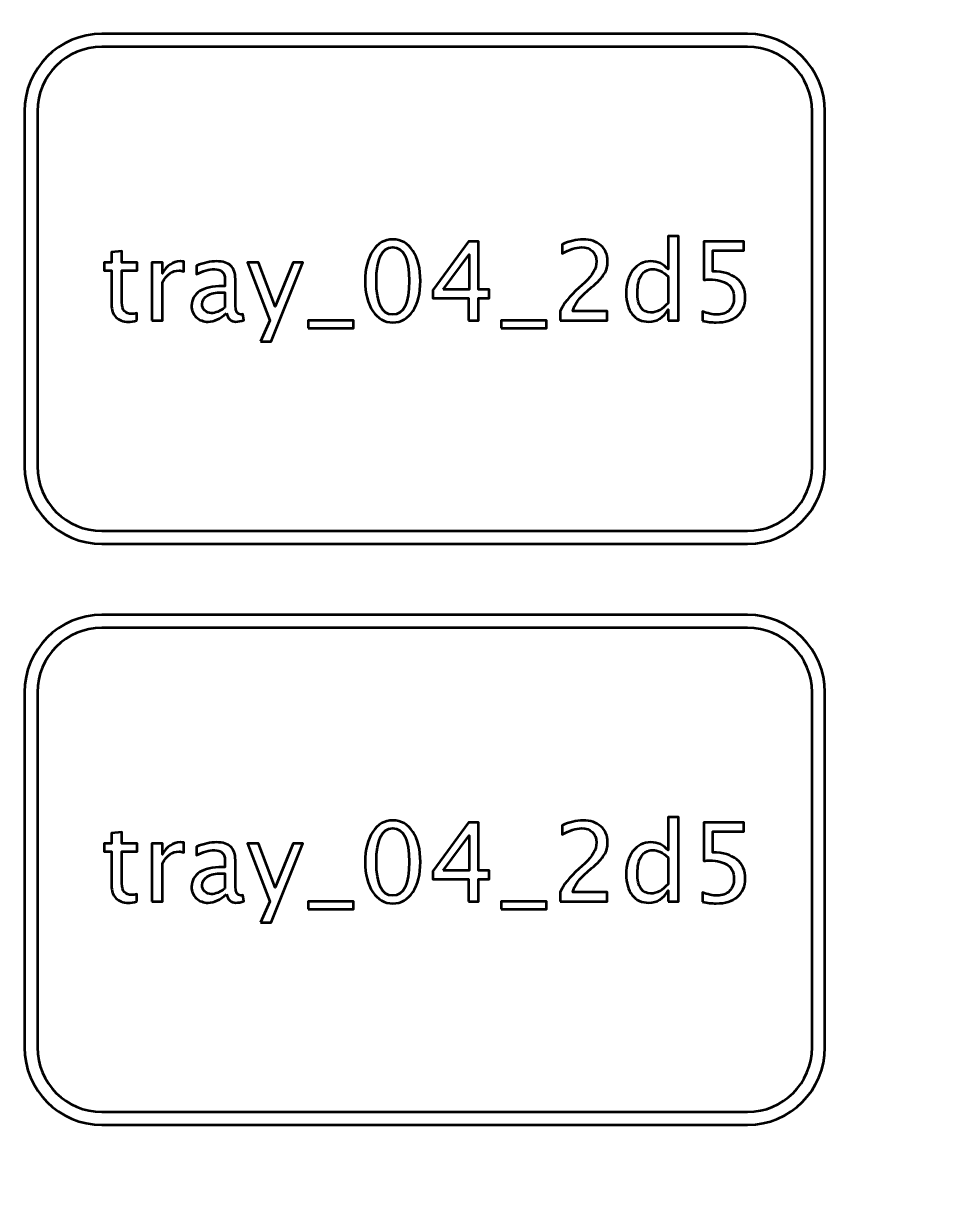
# Model space of a CAD drawing. Header units: centimetres. Extents: x -10.4 to 10.4, y -14.9 to 14.9.
# Drawn here: x -6.86 to 0.3, y -4.75 to 4.31 of the extents above; entities that cross this region are included whole.
import ezdxf

# ---------------------------------------------------------------- set-up
doc = ezdxf.new("R2010")
doc.units = ezdxf.units.CM
doc.header["$MEASUREMENT"] = 0
doc.layers.add('Layer 1', color=7, linetype='Continuous')

msp = doc.modelspace()

# ---------------------------------------------------------------- linework, layer by layer
at = {"layer": 'Layer 1', "lineweight": 53}
for points in [[(-10.45, -14.45), (-10.45, -14.45), (-10.45, 14.45), (-10.45, 14.45), (-10.45, 14.45), (-10.45, 14.72614), (-10.22614, 14.95), (-9.95, 14.95), (-9.95, 14.95), (-9.95, 14.95), (9.95, 14.95), (9.95, 14.95), (9.95, 14.95), (10.22614, 14.95), (10.45, 14.72614), (10.45, 14.45), (10.45, 14.45), (10.45, 14.45), (10.45, -14.45), (10.45, -14.45), (10.45, -14.45), (10.45, -14.72614), (10.22614, -14.95), (9.95, -14.95), (9.95, -14.95), (9.95, -14.95), (-9.95, -14.95), (-9.95, -14.95), (-9.95, -14.95), (-10.22614, -14.95), (-10.45, -14.72614), (-10.45, -14.45)], [(-6.85, 0.875), (-6.85, 0.875), (-6.85, 3.625), (-6.85, 3.625), (-6.85, 3.625), (-6.85, 3.95637), (-6.58137, 4.225), (-6.25, 4.225), (-6.25, 4.225), (-6.25, 4.225), (-1.25, 4.225), (-1.25, 4.225), (-1.25, 4.225), (-0.91863, 4.225), (-0.65, 3.95637), (-0.65, 3.625), (-0.65, 3.625), (-0.65, 3.625), (-0.65, 0.875), (-0.65, 0.875), (-0.65, 0.875), (-0.65, 0.54363), (-0.91863, 0.275), (-1.25, 0.275), (-1.25, 0.275), (-1.25, 0.275), (-6.25, 0.275), (-6.25, 0.275), (-6.25, 0.275), (-6.58137, 0.275), (-6.85, 0.54363), (-6.85, 0.875)], [(-6.85, -3.625), (-6.85, -3.625), (-6.85, -0.875), (-6.85, -0.875), (-6.85, -0.875), (-6.85, -0.54363), (-6.58137, -0.275), (-6.25, -0.275), (-6.25, -0.275), (-6.25, -0.275), (-1.25, -0.275), (-1.25, -0.275), (-1.25, -0.275), (-0.91863, -0.275), (-0.65, -0.54363), (-0.65, -0.875), (-0.65, -0.875), (-0.65, -0.875), (-0.65, -3.625), (-0.65, -3.625), (-0.65, -3.625), (-0.65, -3.95637), (-0.91863, -4.225), (-1.25, -4.225), (-1.25, -4.225), (-1.25, -4.225), (-6.25, -4.225), (-6.25, -4.225), (-6.25, -4.225), (-6.58137, -4.225), (-6.85, -3.95637), (-6.85, -3.625)]]:
    msp.add_open_spline(points, degree=3, knots=[0, 0, 0, 0, 0.1111111, 0.1111111, 0.1111111, 0.1111111, 0.2222222, 0.2222222, 0.2222222, 0.2222222, 0.3333333, 0.3333333, 0.3333333, 0.3333333, 0.4444444, 0.4444444, 0.4444444, 0.4444444, 0.5555556, 0.5555556, 0.5555556, 0.5555556, 0.6666667, 0.6666667, 0.6666667, 0.6666667, 0.7777778, 0.7777778, 0.7777778, 0.7777778, 1, 1, 1, 1], dxfattribs=at)
at = {"layer": 'Layer 1', "color": 4, "lineweight": 53}
for points, knots in [([(-6.75, 0.875), (-6.75, 0.875), (-6.75, 3.625), (-6.75, 3.625), (-6.75, 3.625), (-6.75, 3.90114), (-6.52614, 4.125), (-6.25, 4.125), (-6.25, 4.125), (-6.25, 4.125), (-1.25, 4.125), (-1.25, 4.125), (-1.25, 4.125), (-0.97386, 4.125), (-0.75, 3.90114), (-0.75, 3.625), (-0.75, 3.625), (-0.75, 3.625), (-0.75, 0.875), (-0.75, 0.875), (-0.75, 0.875), (-0.75, 0.59886), (-0.97386, 0.375), (-1.25, 0.375), (-1.25, 0.375), (-1.25, 0.375), (-6.25, 0.375), (-6.25, 0.375), (-6.25, 0.375), (-6.52614, 0.375), (-6.75, 0.59886), (-6.75, 0.875)], [0, 0, 0, 0, 0.1111111, 0.1111111, 0.1111111, 0.1111111, 0.2222222, 0.2222222, 0.2222222, 0.2222222, 0.3333333, 0.3333333, 0.3333333, 0.3333333, 0.4444444, 0.4444444, 0.4444444, 0.4444444, 0.5555556, 0.5555556, 0.5555556, 0.5555556, 0.6666667, 0.6666667, 0.6666667, 0.6666667, 0.7777778, 0.7777778, 0.7777778, 0.7777778, 1, 1, 1, 1]), ([(-6.75, 0.875), (-6.75, 0.875), (-6.75, 3.625), (-6.75, 3.625), (-6.75, 3.625), (-6.75, 3.90114), (-6.52614, 4.125), (-6.25, 4.125), (-6.25, 4.125), (-6.25, 4.125), (-1.25, 4.125), (-1.25, 4.125), (-1.25, 4.125), (-0.97386, 4.125), (-0.75, 3.90114), (-0.75, 3.625), (-0.75, 3.625), (-0.75, 3.625), (-0.75, 0.875), (-0.75, 0.875), (-0.75, 0.875), (-0.75, 0.59886), (-0.97386, 0.375), (-1.25, 0.375), (-1.25, 0.375), (-1.25, 0.375), (-6.25, 0.375), (-6.25, 0.375), (-6.25, 0.375), (-6.52614, 0.375), (-6.75, 0.59886), (-6.75, 0.875)], [0, 0, 0, 0, 0.1111111, 0.1111111, 0.1111111, 0.1111111, 0.2222222, 0.2222222, 0.2222222, 0.2222222, 0.3333333, 0.3333333, 0.3333333, 0.3333333, 0.4444444, 0.4444444, 0.4444444, 0.4444444, 0.5555556, 0.5555556, 0.5555556, 0.5555556, 0.6666667, 0.6666667, 0.6666667, 0.6666667, 0.7777778, 0.7777778, 0.7777778, 0.7777778, 1, 1, 1, 1]), ([(-3.9973, 1.99007), (-4.06151, 1.99007), (-4.1133, 2.01956), (-4.15253, 2.07841), (-4.15253, 2.07841), (-4.1919, 2.13725), (-4.21151, 2.21486), (-4.21151, 2.31138), (-4.21151, 2.31138), (-4.21151, 2.4079), (-4.1919, 2.48551), (-4.15253, 2.54436), (-4.15253, 2.54436), (-4.1133, 2.6032), (-4.06151, 2.63269), (-3.9973, 2.63269), (-3.9973, 2.63269), (-3.93281, 2.63269), (-3.88103, 2.60334), (-3.8418, 2.54464), (-3.8418, 2.54464), (-3.80271, 2.48594), (-3.78309, 2.40818), (-3.78309, 2.31138), (-3.78309, 2.31138), (-3.78309, 2.21486), (-3.80271, 2.13725), (-3.8418, 2.07841), (-3.8418, 2.07841), (-3.88103, 2.01956), (-3.93281, 1.99007), (-3.9973, 1.99007)], [0, 0, 0, 0, 0.1111111, 0.1111111, 0.1111111, 0.1111111, 0.2222222, 0.2222222, 0.2222222, 0.2222222, 0.3333333, 0.3333333, 0.3333333, 0.3333333, 0.4444444, 0.4444444, 0.4444444, 0.4444444, 0.5555556, 0.5555556, 0.5555556, 0.5555556, 0.6666667, 0.6666667, 0.6666667, 0.6666667, 0.7777778, 0.7777778, 0.7777778, 0.7777778, 1, 1, 1, 1]), ([(-2.70048, 2.00531), (-2.70048, 2.00531), (-2.70048, 2.07643), (-2.70048, 2.07643), (-2.70048, 2.07643), (-2.67677, 2.13189), (-2.62893, 2.19242), (-2.55682, 2.25776), (-2.55682, 2.25776), (-2.55682, 2.25776), (-2.51026, 2.29953), (-2.51026, 2.29953), (-2.51026, 2.29953), (-2.45029, 2.354), (-2.42023, 2.4079), (-2.42023, 2.46152), (-2.42023, 2.46152), (-2.42023, 2.49581), (-2.43053, 2.52263), (-2.45099, 2.54224), (-2.45099, 2.54224), (-2.47145, 2.56185), (-2.49982, 2.57173), (-2.5358, 2.57173), (-2.5358, 2.57173), (-2.57785, 2.57173), (-2.62766, 2.55565), (-2.68524, 2.52347), (-2.68524, 2.52347), (-2.68524, 2.52347), (-2.68524, 2.59459), (-2.68524, 2.59459), (-2.68524, 2.59459), (-2.63091, 2.61999), (-2.57686, 2.63269), (-2.52296, 2.63269), (-2.52296, 2.63269), (-2.46567, 2.63269), (-2.41966, 2.61731), (-2.38495, 2.58641), (-2.38495, 2.58641), (-2.35038, 2.5555), (-2.33302, 2.51458), (-2.33302, 2.4635), (-2.33302, 2.4635), (-2.33302, 2.42681), (-2.34177, 2.39421), (-2.35927, 2.36585), (-2.35927, 2.36585), (-2.37691, 2.33735), (-2.4095, 2.30291), (-2.45734, 2.26227), (-2.45734, 2.26227), (-2.45734, 2.26227), (-2.48881, 2.23546), (-2.48881, 2.23546), (-2.48881, 2.23546), (-2.55428, 2.18001), (-2.5921, 2.12695), (-2.60226, 2.07643), (-2.60226, 2.07643), (-2.60226, 2.07643), (-2.33556, 2.07643), (-2.33556, 2.07643), (-2.33556, 2.07643), (-2.33556, 2.07643), (-2.33556, 2.00531), (-2.33556, 2.00531), (-2.33556, 2.00531), (-2.33556, 2.00531), (-2.70048, 2.00531), (-2.70048, 2.00531)], [0, 0, 0, 0, 0.0526316, 0.0526316, 0.0526316, 0.0526316, 0.1052632, 0.1052632, 0.1052632, 0.1052632, 0.1578947, 0.1578947, 0.1578947, 0.1578947, 0.2105263, 0.2105263, 0.2105263, 0.2105263, 0.2631579, 0.2631579, 0.2631579, 0.2631579, 0.3157895, 0.3157895, 0.3157895, 0.3157895, 0.3684211, 0.3684211, 0.3684211, 0.3684211, 0.4210526, 0.4210526, 0.4210526, 0.4210526, 0.4736842, 0.4736842, 0.4736842, 0.4736842, 0.5263158, 0.5263158, 0.5263158, 0.5263158, 0.5789474, 0.5789474, 0.5789474, 0.5789474, 0.6315789, 0.6315789, 0.6315789, 0.6315789, 0.6842105, 0.6842105, 0.6842105, 0.6842105, 0.7368421, 0.7368421, 0.7368421, 0.7368421, 0.7894737, 0.7894737, 0.7894737, 0.7894737, 0.8421053, 0.8421053, 0.8421053, 0.8421053, 0.8947368, 0.8947368, 0.8947368, 0.8947368, 1, 1, 1, 1]), ([(-1.86538, 2.00531), (-1.86538, 2.00531), (-1.86538, 2.08955), (-1.86538, 2.08955), (-1.86538, 2.08955), (-1.89854, 2.02662), (-1.94849, 1.99515), (-2.01524, 1.99515), (-2.01524, 1.99515), (-2.06942, 1.99515), (-2.11204, 2.01476), (-2.14308, 2.05413), (-2.14308, 2.05413), (-2.17413, 2.0935), (-2.18965, 2.14727), (-2.18965, 2.21543), (-2.18965, 2.21543), (-2.18965, 2.28993), (-2.17201, 2.3499), (-2.13687, 2.39534), (-2.13687, 2.39534), (-2.1016, 2.44064), (-2.05531, 2.46336), (-1.99788, 2.46336), (-1.99788, 2.46336), (-1.94468, 2.46336), (-1.90037, 2.44304), (-1.86538, 2.40226), (-1.86538, 2.40226), (-1.86538, 2.40226), (-1.86538, 2.65809), (-1.86538, 2.65809), (-1.86538, 2.65809), (-1.86538, 2.65809), (-1.78409, 2.65809), (-1.78409, 2.65809), (-1.78409, 2.65809), (-1.78409, 2.65809), (-1.78409, 2.00531), (-1.78409, 2.00531), (-1.78409, 2.00531), (-1.78409, 2.00531), (-1.86538, 2.00531), (-1.86538, 2.00531)], [0, 0, 0, 0, 0.0833333, 0.0833333, 0.0833333, 0.0833333, 0.1666667, 0.1666667, 0.1666667, 0.1666667, 0.25, 0.25, 0.25, 0.25, 0.3333333, 0.3333333, 0.3333333, 0.3333333, 0.4166667, 0.4166667, 0.4166667, 0.4166667, 0.5, 0.5, 0.5, 0.5, 0.5833333, 0.5833333, 0.5833333, 0.5833333, 0.6666667, 0.6666667, 0.6666667, 0.6666667, 0.75, 0.75, 0.75, 0.75, 0.8333333, 0.8333333, 0.8333333, 0.8333333, 1, 1, 1, 1]), ([(-5.97922, 2.00545), (-6.00434, 1.99854), (-6.02621, 1.99515), (-6.04469, 1.99515), (-6.04469, 1.99515), (-6.08618, 1.99515), (-6.1185, 2.007), (-6.14164, 2.03071), (-6.14164, 2.03071), (-6.16492, 2.05442), (-6.17649, 2.0873), (-6.17649, 2.12949), (-6.17649, 2.12949), (-6.17649, 2.12949), (-6.17649, 2.39308), (-6.17649, 2.39308), (-6.17649, 2.39308), (-6.17649, 2.39308), (-6.23266, 2.39308), (-6.23266, 2.39308), (-6.23266, 2.39308), (-6.23266, 2.39308), (-6.23266, 2.45405), (-6.23266, 2.45405), (-6.23266, 2.45405), (-6.23266, 2.45405), (-6.17649, 2.45405), (-6.17649, 2.45405), (-6.17649, 2.45405), (-6.17649, 2.45405), (-6.17649, 2.53518), (-6.17649, 2.53518), (-6.17649, 2.53518), (-6.17649, 2.53518), (-6.09521, 2.54295), (-6.09521, 2.54295), (-6.09521, 2.54295), (-6.09521, 2.54295), (-6.09521, 2.45405), (-6.09521, 2.45405), (-6.09521, 2.45405), (-6.09521, 2.45405), (-5.97753, 2.45405), (-5.97753, 2.45405), (-5.97753, 2.45405), (-5.97753, 2.45405), (-5.97753, 2.39308), (-5.97753, 2.39308), (-5.97753, 2.39308), (-5.97753, 2.39308), (-6.09521, 2.39308), (-6.09521, 2.39308), (-6.09521, 2.39308), (-6.09521, 2.39308), (-6.09521, 2.14416), (-6.09521, 2.14416), (-6.09521, 2.14416), (-6.09521, 2.08546), (-6.06967, 2.05611), (-6.01873, 2.05611), (-6.01873, 2.05611), (-6.00786, 2.05611), (-5.99474, 2.05794), (-5.97922, 2.06147), (-5.97922, 2.06147), (-5.97922, 2.06147), (-5.97922, 2.00545), (-5.97922, 2.00545)], [0, 0, 0, 0, 0.0555556, 0.0555556, 0.0555556, 0.0555556, 0.1111111, 0.1111111, 0.1111111, 0.1111111, 0.1666667, 0.1666667, 0.1666667, 0.1666667, 0.2222222, 0.2222222, 0.2222222, 0.2222222, 0.2777778, 0.2777778, 0.2777778, 0.2777778, 0.3333333, 0.3333333, 0.3333333, 0.3333333, 0.3888889, 0.3888889, 0.3888889, 0.3888889, 0.4444444, 0.4444444, 0.4444444, 0.4444444, 0.5, 0.5, 0.5, 0.5, 0.5555556, 0.5555556, 0.5555556, 0.5555556, 0.6111111, 0.6111111, 0.6111111, 0.6111111, 0.6666667, 0.6666667, 0.6666667, 0.6666667, 0.7222222, 0.7222222, 0.7222222, 0.7222222, 0.7777778, 0.7777778, 0.7777778, 0.7777778, 0.8333333, 0.8333333, 0.8333333, 0.8333333, 0.8888889, 0.8888889, 0.8888889, 0.8888889, 1, 1, 1, 1]), ([(-3.99744, 2.05103), (-3.91264, 2.05103), (-3.8703, 2.13781), (-3.8703, 2.31138), (-3.8703, 2.31138), (-3.8703, 2.48495), (-3.91264, 2.57173), (-3.99744, 2.57173), (-3.99744, 2.57173), (-4.08197, 2.57173), (-4.1243, 2.48495), (-4.1243, 2.31138), (-4.1243, 2.31138), (-4.1243, 2.13781), (-4.08197, 2.05103), (-3.99744, 2.05103)], [0, 0, 0, 0, 0.2, 0.2, 0.2, 0.2, 0.4, 0.4, 0.4, 0.4, 0.6, 0.6, 0.6, 0.6, 1, 1, 1, 1]), ([(-3.41028, 2.00531), (-3.41028, 2.00531), (-3.41028, 2.17888), (-3.41028, 2.17888), (-3.41028, 2.17888), (-3.41028, 2.17888), (-3.68629, 2.17888), (-3.68629, 2.17888), (-3.68629, 2.17888), (-3.68629, 2.17888), (-3.68629, 2.24068), (-3.68629, 2.24068), (-3.68629, 2.24068), (-3.68629, 2.24068), (-3.41028, 2.61745), (-3.41028, 2.61745), (-3.41028, 2.61745), (-3.41028, 2.61745), (-3.33408, 2.61745), (-3.33408, 2.61745), (-3.33408, 2.61745), (-3.33408, 2.61745), (-3.33408, 2.24576), (-3.33408, 2.24576), (-3.33408, 2.24576), (-3.33408, 2.24576), (-3.25195, 2.24576), (-3.25195, 2.24576), (-3.25195, 2.24576), (-3.25195, 2.24576), (-3.25195, 2.17888), (-3.25195, 2.17888), (-3.25195, 2.17888), (-3.25195, 2.17888), (-3.33408, 2.17888), (-3.33408, 2.17888), (-3.33408, 2.17888), (-3.33408, 2.17888), (-3.33408, 2.00531), (-3.33408, 2.00531), (-3.33408, 2.00531), (-3.33408, 2.00531), (-3.41028, 2.00531), (-3.41028, 2.00531)], [0, 0, 0, 0, 0.0833333, 0.0833333, 0.0833333, 0.0833333, 0.1666667, 0.1666667, 0.1666667, 0.1666667, 0.25, 0.25, 0.25, 0.25, 0.3333333, 0.3333333, 0.3333333, 0.3333333, 0.4166667, 0.4166667, 0.4166667, 0.4166667, 0.5, 0.5, 0.5, 0.5, 0.5833333, 0.5833333, 0.5833333, 0.5833333, 0.6666667, 0.6666667, 0.6666667, 0.6666667, 0.75, 0.75, 0.75, 0.75, 0.8333333, 0.8333333, 0.8333333, 0.8333333, 1, 1, 1, 1]), ([(-1.59924, 2.00277), (-1.59924, 2.00277), (-1.59924, 2.07558), (-1.59924, 2.07558), (-1.59924, 2.07558), (-1.55874, 2.05921), (-1.52035, 2.05103), (-1.48367, 2.05103), (-1.48367, 2.05103), (-1.44359, 2.05103), (-1.41198, 2.06288), (-1.38898, 2.08659), (-1.38898, 2.08659), (-1.36598, 2.1103), (-1.35455, 2.14289), (-1.35455, 2.18438), (-1.35455, 2.18438), (-1.35455, 2.22897), (-1.37078, 2.26312), (-1.40323, 2.28669), (-1.40323, 2.28669), (-1.43569, 2.31025), (-1.48268, 2.32196), (-1.54406, 2.32196), (-1.54406, 2.32196), (-1.55831, 2.32196), (-1.57341, 2.32098), (-1.58908, 2.319), (-1.58908, 2.319), (-1.58908, 2.319), (-1.58908, 2.61745), (-1.58908, 2.61745), (-1.58908, 2.61745), (-1.58908, 2.61745), (-1.27919, 2.61745), (-1.27919, 2.61745), (-1.27919, 2.61745), (-1.27919, 2.61745), (-1.27919, 2.54633), (-1.27919, 2.54633), (-1.27919, 2.54633), (-1.27919, 2.54633), (-1.51796, 2.54633), (-1.51796, 2.54633), (-1.51796, 2.54633), (-1.51796, 2.54633), (-1.51796, 2.38462), (-1.51796, 2.38462), (-1.51796, 2.38462), (-1.43922, 2.38462), (-1.37783, 2.36656), (-1.33366, 2.33043), (-1.33366, 2.33043), (-1.2895, 2.29445), (-1.26734, 2.24449), (-1.26734, 2.18057), (-1.26734, 2.18057), (-1.26734, 2.12102), (-1.28738, 2.07445), (-1.32746, 2.04073), (-1.32746, 2.04073), (-1.36753, 2.007), (-1.42285, 1.99007), (-1.4934, 1.99007), (-1.4934, 1.99007), (-1.52487, 1.99007), (-1.56015, 1.9943), (-1.59924, 2.00277)], [0, 0, 0, 0, 0.0555556, 0.0555556, 0.0555556, 0.0555556, 0.1111111, 0.1111111, 0.1111111, 0.1111111, 0.1666667, 0.1666667, 0.1666667, 0.1666667, 0.2222222, 0.2222222, 0.2222222, 0.2222222, 0.2777778, 0.2777778, 0.2777778, 0.2777778, 0.3333333, 0.3333333, 0.3333333, 0.3333333, 0.3888889, 0.3888889, 0.3888889, 0.3888889, 0.4444444, 0.4444444, 0.4444444, 0.4444444, 0.5, 0.5, 0.5, 0.5, 0.5555556, 0.5555556, 0.5555556, 0.5555556, 0.6111111, 0.6111111, 0.6111111, 0.6111111, 0.6666667, 0.6666667, 0.6666667, 0.6666667, 0.7222222, 0.7222222, 0.7222222, 0.7222222, 0.7777778, 0.7777778, 0.7777778, 0.7777778, 0.8333333, 0.8333333, 0.8333333, 0.8333333, 0.8888889, 0.8888889, 0.8888889, 0.8888889, 1, 1, 1, 1]), ([(-5.86323, 2.00531), (-5.86323, 2.00531), (-5.86323, 2.45405), (-5.86323, 2.45405), (-5.86323, 2.45405), (-5.86323, 2.45405), (-5.78195, 2.45405), (-5.78195, 2.45405), (-5.78195, 2.45405), (-5.78195, 2.45405), (-5.78195, 2.36924), (-5.78195, 2.36924), (-5.78195, 2.36924), (-5.74963, 2.43203), (-5.70279, 2.46336), (-5.64126, 2.46336), (-5.64126, 2.46336), (-5.63294, 2.46336), (-5.62419, 2.46265), (-5.61516, 2.46124), (-5.61516, 2.46124), (-5.61516, 2.46124), (-5.61516, 2.38518), (-5.61516, 2.38518), (-5.61516, 2.38518), (-5.62927, 2.38984), (-5.64168, 2.39224), (-5.65241, 2.39224), (-5.65241, 2.39224), (-5.70406, 2.39224), (-5.74724, 2.36176), (-5.78195, 2.30066), (-5.78195, 2.30066), (-5.78195, 2.30066), (-5.78195, 2.00531), (-5.78195, 2.00531), (-5.78195, 2.00531), (-5.78195, 2.00531), (-5.86323, 2.00531), (-5.86323, 2.00531)], [0, 0, 0, 0, 0.0909091, 0.0909091, 0.0909091, 0.0909091, 0.1818182, 0.1818182, 0.1818182, 0.1818182, 0.2727273, 0.2727273, 0.2727273, 0.2727273, 0.3636364, 0.3636364, 0.3636364, 0.3636364, 0.4545455, 0.4545455, 0.4545455, 0.4545455, 0.5454545, 0.5454545, 0.5454545, 0.5454545, 0.6363636, 0.6363636, 0.6363636, 0.6363636, 0.7272727, 0.7272727, 0.7272727, 0.7272727, 0.8181818, 0.8181818, 0.8181818, 0.8181818, 1, 1, 1, 1]), ([(-5.28552, 2.06246), (-5.33434, 2.01759), (-5.38133, 1.99515), (-5.42649, 1.99515), (-5.42649, 1.99515), (-5.4636, 1.99515), (-5.4945, 2.00672), (-5.51892, 2.03), (-5.51892, 2.03), (-5.54347, 2.05329), (-5.55575, 2.08264), (-5.55575, 2.11806), (-5.55575, 2.11806), (-5.55575, 2.16702), (-5.53514, 2.2047), (-5.49394, 2.23095), (-5.49394, 2.23095), (-5.45273, 2.25719), (-5.39361, 2.27032), (-5.31656, 2.27032), (-5.31656, 2.27032), (-5.31656, 2.27032), (-5.29751, 2.27032), (-5.29751, 2.27032), (-5.29751, 2.27032), (-5.29751, 2.27032), (-5.29751, 2.32436), (-5.29751, 2.32436), (-5.29751, 2.32436), (-5.29751, 2.37643), (-5.32461, 2.4024), (-5.37893, 2.4024), (-5.37893, 2.4024), (-5.42098, 2.4024), (-5.46699, 2.38913), (-5.5168, 2.3626), (-5.5168, 2.3626), (-5.5168, 2.3626), (-5.5168, 2.42949), (-5.5168, 2.42949), (-5.5168, 2.42949), (-5.46205, 2.45207), (-5.4104, 2.46336), (-5.362, 2.46336), (-5.362, 2.46336), (-5.31219, 2.46336), (-5.27536, 2.45207), (-5.25179, 2.42935), (-5.25179, 2.42935), (-5.22809, 2.40663), (-5.21623, 2.37164), (-5.21623, 2.32436), (-5.21623, 2.32436), (-5.21623, 2.32436), (-5.21623, 2.12159), (-5.21623, 2.12159), (-5.21623, 2.12159), (-5.21623, 2.07516), (-5.20198, 2.05188), (-5.17333, 2.05188), (-5.17333, 2.05188), (-5.16981, 2.05188), (-5.16458, 2.05244), (-5.15767, 2.05357), (-5.15767, 2.05357), (-5.15767, 2.05357), (-5.15188, 2.00841), (-5.15188, 2.00841), (-5.15188, 2.00841), (-5.17037, 1.99952), (-5.19069, 1.99515), (-5.21299, 1.99515), (-5.21299, 1.99515), (-5.25095, 1.99515), (-5.27508, 2.01759), (-5.28552, 2.06246)], [0, 0, 0, 0, 0.05, 0.05, 0.05, 0.05, 0.1, 0.1, 0.1, 0.1, 0.15, 0.15, 0.15, 0.15, 0.2, 0.2, 0.2, 0.2, 0.25, 0.25, 0.25, 0.25, 0.3, 0.3, 0.3, 0.3, 0.35, 0.35, 0.35, 0.35, 0.4, 0.4, 0.4, 0.4, 0.45, 0.45, 0.45, 0.45, 0.5, 0.5, 0.5, 0.5, 0.55, 0.55, 0.55, 0.55, 0.6, 0.6, 0.6, 0.6, 0.65, 0.65, 0.65, 0.65, 0.7, 0.7, 0.7, 0.7, 0.75, 0.75, 0.75, 0.75, 0.8, 0.8, 0.8, 0.8, 0.85, 0.85, 0.85, 0.85, 0.9, 0.9, 0.9, 0.9, 1, 1, 1, 1]), ([(-5.02277, 1.8419), (-5.02277, 1.8419), (-4.94996, 2.00475), (-4.94996, 2.00475), (-4.94996, 2.00475), (-4.94996, 2.00475), (-5.12381, 2.45405), (-5.12381, 2.45405), (-5.12381, 2.45405), (-5.12381, 2.45405), (-5.0366, 2.45405), (-5.0366, 2.45405), (-5.0366, 2.45405), (-5.0366, 2.45405), (-4.90734, 2.11425), (-4.90734, 2.11425), (-4.90734, 2.11425), (-4.90734, 2.11425), (-4.76948, 2.45405), (-4.76948, 2.45405), (-4.76948, 2.45405), (-4.76948, 2.45405), (-4.69285, 2.45405), (-4.69285, 2.45405), (-4.69285, 2.45405), (-4.69285, 2.45405), (-4.9381, 1.8419), (-4.9381, 1.8419), (-4.9381, 1.8419), (-4.9381, 1.8419), (-5.02277, 1.8419), (-5.02277, 1.8419)], [0, 0, 0, 0, 0.1111111, 0.1111111, 0.1111111, 0.1111111, 0.2222222, 0.2222222, 0.2222222, 0.2222222, 0.3333333, 0.3333333, 0.3333333, 0.3333333, 0.4444444, 0.4444444, 0.4444444, 0.4444444, 0.5555556, 0.5555556, 0.5555556, 0.5555556, 0.6666667, 0.6666667, 0.6666667, 0.6666667, 0.7777778, 0.7777778, 0.7777778, 0.7777778, 1, 1, 1, 1]), ([(-3.606, 2.24576), (-3.606, 2.24576), (-3.4052, 2.24576), (-3.4052, 2.24576), (-3.4052, 2.24576), (-3.4052, 2.24576), (-3.4052, 2.51698), (-3.4052, 2.51698), (-3.4052, 2.51698), (-3.4052, 2.51698), (-3.606, 2.24576), (-3.606, 2.24576)], [0, 0, 0, 0, 0.25, 0.25, 0.25, 0.25, 0.5, 0.5, 0.5, 0.5, 1, 1, 1, 1]), ([(-1.86538, 2.34666), (-1.90757, 2.38377), (-1.9475, 2.4024), (-1.98532, 2.4024), (-1.98532, 2.4024), (-2.02257, 2.4024), (-2.05136, 2.38688), (-2.07182, 2.35569), (-2.07182, 2.35569), (-2.09228, 2.32465), (-2.10244, 2.28062), (-2.10244, 2.22361), (-2.10244, 2.22361), (-2.10244, 2.11876), (-2.06773, 2.06627), (-1.99816, 2.06627), (-1.99816, 2.06627), (-1.95301, 2.06627), (-1.9087, 2.09096), (-1.86538, 2.14021), (-1.86538, 2.14021), (-1.86538, 2.14021), (-1.86538, 2.34666), (-1.86538, 2.34666)], [0, 0, 0, 0, 0.1428571, 0.1428571, 0.1428571, 0.1428571, 0.2857143, 0.2857143, 0.2857143, 0.2857143, 0.4285714, 0.4285714, 0.4285714, 0.4285714, 0.5714286, 0.5714286, 0.5714286, 0.5714286, 0.7142857, 0.7142857, 0.7142857, 0.7142857, 1, 1, 1, 1]), ([(-5.29751, 2.10677), (-5.29751, 2.10677), (-5.29751, 2.22206), (-5.29751, 2.22206), (-5.29751, 2.22206), (-5.29751, 2.22206), (-5.32362, 2.2229), (-5.32362, 2.2229), (-5.32362, 2.2229), (-5.36877, 2.2229), (-5.40518, 2.21458), (-5.43298, 2.19793), (-5.43298, 2.19793), (-5.46064, 2.18114), (-5.47447, 2.15898), (-5.47447, 2.13132), (-5.47447, 2.13132), (-5.47447, 2.11199), (-5.46755, 2.09562), (-5.45386, 2.08222), (-5.45386, 2.08222), (-5.44003, 2.06881), (-5.42324, 2.06204), (-5.40335, 2.06204), (-5.40335, 2.06204), (-5.36948, 2.06204), (-5.3342, 2.07699), (-5.29751, 2.10677)], [0, 0, 0, 0, 0.125, 0.125, 0.125, 0.125, 0.25, 0.25, 0.25, 0.25, 0.375, 0.375, 0.375, 0.375, 0.5, 0.5, 0.5, 0.5, 0.625, 0.625, 0.625, 0.625, 0.75, 0.75, 0.75, 0.75, 1, 1, 1, 1]), ([(-4.65263, 1.94435), (-4.65263, 1.94435), (-4.65263, 2.00531), (-4.65263, 2.00531), (-4.65263, 2.00531), (-4.65263, 2.00531), (-4.30042, 2.00531), (-4.30042, 2.00531), (-4.30042, 2.00531), (-4.30042, 2.00531), (-4.30042, 1.94435), (-4.30042, 1.94435), (-4.30042, 1.94435), (-4.30042, 1.94435), (-4.65263, 1.94435), (-4.65263, 1.94435)], [0, 0, 0, 0, 0.2, 0.2, 0.2, 0.2, 0.4, 0.4, 0.4, 0.4, 0.6, 0.6, 0.6, 0.6, 1, 1, 1, 1]), ([(-3.15853, 1.94435), (-3.15853, 1.94435), (-3.15853, 2.00531), (-3.15853, 2.00531), (-3.15853, 2.00531), (-3.15853, 2.00531), (-2.80632, 2.00531), (-2.80632, 2.00531), (-2.80632, 2.00531), (-2.80632, 2.00531), (-2.80632, 1.94435), (-2.80632, 1.94435), (-2.80632, 1.94435), (-2.80632, 1.94435), (-3.15853, 1.94435), (-3.15853, 1.94435)], [0, 0, 0, 0, 0.2, 0.2, 0.2, 0.2, 0.4, 0.4, 0.4, 0.4, 0.6, 0.6, 0.6, 0.6, 1, 1, 1, 1]), ([(-6.75, -3.625), (-6.75, -3.625), (-6.75, -0.875), (-6.75, -0.875), (-6.75, -0.875), (-6.75, -0.59886), (-6.52614, -0.375), (-6.25, -0.375), (-6.25, -0.375), (-6.25, -0.375), (-1.25, -0.375), (-1.25, -0.375), (-1.25, -0.375), (-0.97386, -0.375), (-0.75, -0.59886), (-0.75, -0.875), (-0.75, -0.875), (-0.75, -0.875), (-0.75, -3.625), (-0.75, -3.625), (-0.75, -3.625), (-0.75, -3.90114), (-0.97386, -4.125), (-1.25, -4.125), (-1.25, -4.125), (-1.25, -4.125), (-6.25, -4.125), (-6.25, -4.125), (-6.25, -4.125), (-6.52614, -4.125), (-6.75, -3.90114), (-6.75, -3.625)], [0, 0, 0, 0, 0.1111111, 0.1111111, 0.1111111, 0.1111111, 0.2222222, 0.2222222, 0.2222222, 0.2222222, 0.3333333, 0.3333333, 0.3333333, 0.3333333, 0.4444444, 0.4444444, 0.4444444, 0.4444444, 0.5555556, 0.5555556, 0.5555556, 0.5555556, 0.6666667, 0.6666667, 0.6666667, 0.6666667, 0.7777778, 0.7777778, 0.7777778, 0.7777778, 1, 1, 1, 1]), ([(-6.75, -3.625), (-6.75, -3.625), (-6.75, -0.875), (-6.75, -0.875), (-6.75, -0.875), (-6.75, -0.59886), (-6.52614, -0.375), (-6.25, -0.375), (-6.25, -0.375), (-6.25, -0.375), (-1.25, -0.375), (-1.25, -0.375), (-1.25, -0.375), (-0.97386, -0.375), (-0.75, -0.59886), (-0.75, -0.875), (-0.75, -0.875), (-0.75, -0.875), (-0.75, -3.625), (-0.75, -3.625), (-0.75, -3.625), (-0.75, -3.90114), (-0.97386, -4.125), (-1.25, -4.125), (-1.25, -4.125), (-1.25, -4.125), (-6.25, -4.125), (-6.25, -4.125), (-6.25, -4.125), (-6.52614, -4.125), (-6.75, -3.90114), (-6.75, -3.625)], [0, 0, 0, 0, 0.1111111, 0.1111111, 0.1111111, 0.1111111, 0.2222222, 0.2222222, 0.2222222, 0.2222222, 0.3333333, 0.3333333, 0.3333333, 0.3333333, 0.4444444, 0.4444444, 0.4444444, 0.4444444, 0.5555556, 0.5555556, 0.5555556, 0.5555556, 0.6666667, 0.6666667, 0.6666667, 0.6666667, 0.7777778, 0.7777778, 0.7777778, 0.7777778, 1, 1, 1, 1]), ([(-3.9973, -2.50993), (-4.06151, -2.50993), (-4.1133, -2.48044), (-4.15253, -2.42159), (-4.15253, -2.42159), (-4.1919, -2.36275), (-4.21151, -2.28514), (-4.21151, -2.18862), (-4.21151, -2.18862), (-4.21151, -2.0921), (-4.1919, -2.01449), (-4.15253, -1.95564), (-4.15253, -1.95564), (-4.1133, -1.8968), (-4.06151, -1.86731), (-3.9973, -1.86731), (-3.9973, -1.86731), (-3.93281, -1.86731), (-3.88103, -1.89666), (-3.8418, -1.95536), (-3.8418, -1.95536), (-3.80271, -2.01406), (-3.78309, -2.09182), (-3.78309, -2.18862), (-3.78309, -2.18862), (-3.78309, -2.28514), (-3.80271, -2.36275), (-3.8418, -2.42159), (-3.8418, -2.42159), (-3.88103, -2.48044), (-3.93281, -2.50993), (-3.9973, -2.50993)], [0, 0, 0, 0, 0.1111111, 0.1111111, 0.1111111, 0.1111111, 0.2222222, 0.2222222, 0.2222222, 0.2222222, 0.3333333, 0.3333333, 0.3333333, 0.3333333, 0.4444444, 0.4444444, 0.4444444, 0.4444444, 0.5555556, 0.5555556, 0.5555556, 0.5555556, 0.6666667, 0.6666667, 0.6666667, 0.6666667, 0.7777778, 0.7777778, 0.7777778, 0.7777778, 1, 1, 1, 1]), ([(-3.41028, -2.49469), (-3.41028, -2.49469), (-3.41028, -2.32112), (-3.41028, -2.32112), (-3.41028, -2.32112), (-3.41028, -2.32112), (-3.68629, -2.32112), (-3.68629, -2.32112), (-3.68629, -2.32112), (-3.68629, -2.32112), (-3.68629, -2.25932), (-3.68629, -2.25932), (-3.68629, -2.25932), (-3.68629, -2.25932), (-3.41028, -1.88255), (-3.41028, -1.88255), (-3.41028, -1.88255), (-3.41028, -1.88255), (-3.33408, -1.88255), (-3.33408, -1.88255), (-3.33408, -1.88255), (-3.33408, -1.88255), (-3.33408, -2.25424), (-3.33408, -2.25424), (-3.33408, -2.25424), (-3.33408, -2.25424), (-3.25195, -2.25424), (-3.25195, -2.25424), (-3.25195, -2.25424), (-3.25195, -2.25424), (-3.25195, -2.32112), (-3.25195, -2.32112), (-3.25195, -2.32112), (-3.25195, -2.32112), (-3.33408, -2.32112), (-3.33408, -2.32112), (-3.33408, -2.32112), (-3.33408, -2.32112), (-3.33408, -2.49469), (-3.33408, -2.49469), (-3.33408, -2.49469), (-3.33408, -2.49469), (-3.41028, -2.49469), (-3.41028, -2.49469)], [0, 0, 0, 0, 0.0833333, 0.0833333, 0.0833333, 0.0833333, 0.1666667, 0.1666667, 0.1666667, 0.1666667, 0.25, 0.25, 0.25, 0.25, 0.3333333, 0.3333333, 0.3333333, 0.3333333, 0.4166667, 0.4166667, 0.4166667, 0.4166667, 0.5, 0.5, 0.5, 0.5, 0.5833333, 0.5833333, 0.5833333, 0.5833333, 0.6666667, 0.6666667, 0.6666667, 0.6666667, 0.75, 0.75, 0.75, 0.75, 0.8333333, 0.8333333, 0.8333333, 0.8333333, 1, 1, 1, 1]), ([(-2.70048, -2.49469), (-2.70048, -2.49469), (-2.70048, -2.42357), (-2.70048, -2.42357), (-2.70048, -2.42357), (-2.67677, -2.36811), (-2.62893, -2.30758), (-2.55682, -2.24224), (-2.55682, -2.24224), (-2.55682, -2.24224), (-2.51026, -2.20047), (-2.51026, -2.20047), (-2.51026, -2.20047), (-2.45029, -2.146), (-2.42023, -2.0921), (-2.42023, -2.03848), (-2.42023, -2.03848), (-2.42023, -2.00419), (-2.43053, -1.97737), (-2.45099, -1.95776), (-2.45099, -1.95776), (-2.47145, -1.93815), (-2.49982, -1.92827), (-2.5358, -1.92827), (-2.5358, -1.92827), (-2.57785, -1.92827), (-2.62766, -1.94435), (-2.68524, -1.97653), (-2.68524, -1.97653), (-2.68524, -1.97653), (-2.68524, -1.90541), (-2.68524, -1.90541), (-2.68524, -1.90541), (-2.63091, -1.88001), (-2.57686, -1.86731), (-2.52296, -1.86731), (-2.52296, -1.86731), (-2.46567, -1.86731), (-2.41966, -1.88269), (-2.38495, -1.91359), (-2.38495, -1.91359), (-2.35038, -1.9445), (-2.33302, -1.98542), (-2.33302, -2.0365), (-2.33302, -2.0365), (-2.33302, -2.07319), (-2.34177, -2.10579), (-2.35927, -2.13415), (-2.35927, -2.13415), (-2.37691, -2.16265), (-2.4095, -2.19709), (-2.45734, -2.23773), (-2.45734, -2.23773), (-2.45734, -2.23773), (-2.48881, -2.26454), (-2.48881, -2.26454), (-2.48881, -2.26454), (-2.55428, -2.31999), (-2.5921, -2.37305), (-2.60226, -2.42357), (-2.60226, -2.42357), (-2.60226, -2.42357), (-2.33556, -2.42357), (-2.33556, -2.42357), (-2.33556, -2.42357), (-2.33556, -2.42357), (-2.33556, -2.49469), (-2.33556, -2.49469), (-2.33556, -2.49469), (-2.33556, -2.49469), (-2.70048, -2.49469), (-2.70048, -2.49469)], [0, 0, 0, 0, 0.0526316, 0.0526316, 0.0526316, 0.0526316, 0.1052632, 0.1052632, 0.1052632, 0.1052632, 0.1578947, 0.1578947, 0.1578947, 0.1578947, 0.2105263, 0.2105263, 0.2105263, 0.2105263, 0.2631579, 0.2631579, 0.2631579, 0.2631579, 0.3157895, 0.3157895, 0.3157895, 0.3157895, 0.3684211, 0.3684211, 0.3684211, 0.3684211, 0.4210526, 0.4210526, 0.4210526, 0.4210526, 0.4736842, 0.4736842, 0.4736842, 0.4736842, 0.5263158, 0.5263158, 0.5263158, 0.5263158, 0.5789474, 0.5789474, 0.5789474, 0.5789474, 0.6315789, 0.6315789, 0.6315789, 0.6315789, 0.6842105, 0.6842105, 0.6842105, 0.6842105, 0.7368421, 0.7368421, 0.7368421, 0.7368421, 0.7894737, 0.7894737, 0.7894737, 0.7894737, 0.8421053, 0.8421053, 0.8421053, 0.8421053, 0.8947368, 0.8947368, 0.8947368, 0.8947368, 1, 1, 1, 1]), ([(-1.86538, -2.49469), (-1.86538, -2.49469), (-1.86538, -2.41045), (-1.86538, -2.41045), (-1.86538, -2.41045), (-1.89854, -2.47338), (-1.94849, -2.50485), (-2.01524, -2.50485), (-2.01524, -2.50485), (-2.06942, -2.50485), (-2.11204, -2.48524), (-2.14308, -2.44587), (-2.14308, -2.44587), (-2.17413, -2.4065), (-2.18965, -2.35273), (-2.18965, -2.28457), (-2.18965, -2.28457), (-2.18965, -2.21007), (-2.17201, -2.1501), (-2.13687, -2.10466), (-2.13687, -2.10466), (-2.1016, -2.05936), (-2.05531, -2.03664), (-1.99788, -2.03664), (-1.99788, -2.03664), (-1.94468, -2.03664), (-1.90037, -2.05696), (-1.86538, -2.09774), (-1.86538, -2.09774), (-1.86538, -2.09774), (-1.86538, -1.84191), (-1.86538, -1.84191), (-1.86538, -1.84191), (-1.86538, -1.84191), (-1.78409, -1.84191), (-1.78409, -1.84191), (-1.78409, -1.84191), (-1.78409, -1.84191), (-1.78409, -2.49469), (-1.78409, -2.49469), (-1.78409, -2.49469), (-1.78409, -2.49469), (-1.86538, -2.49469), (-1.86538, -2.49469)], [0, 0, 0, 0, 0.0833333, 0.0833333, 0.0833333, 0.0833333, 0.1666667, 0.1666667, 0.1666667, 0.1666667, 0.25, 0.25, 0.25, 0.25, 0.3333333, 0.3333333, 0.3333333, 0.3333333, 0.4166667, 0.4166667, 0.4166667, 0.4166667, 0.5, 0.5, 0.5, 0.5, 0.5833333, 0.5833333, 0.5833333, 0.5833333, 0.6666667, 0.6666667, 0.6666667, 0.6666667, 0.75, 0.75, 0.75, 0.75, 0.8333333, 0.8333333, 0.8333333, 0.8333333, 1, 1, 1, 1]), ([(-1.59924, -2.49723), (-1.59924, -2.49723), (-1.59924, -2.42442), (-1.59924, -2.42442), (-1.59924, -2.42442), (-1.55874, -2.44079), (-1.52035, -2.44897), (-1.48367, -2.44897), (-1.48367, -2.44897), (-1.44359, -2.44897), (-1.41198, -2.43712), (-1.38898, -2.41341), (-1.38898, -2.41341), (-1.36598, -2.3897), (-1.35455, -2.35711), (-1.35455, -2.31562), (-1.35455, -2.31562), (-1.35455, -2.27103), (-1.37078, -2.23688), (-1.40323, -2.21331), (-1.40323, -2.21331), (-1.43569, -2.18975), (-1.48268, -2.17804), (-1.54406, -2.17804), (-1.54406, -2.17804), (-1.55831, -2.17804), (-1.57341, -2.17902), (-1.58908, -2.181), (-1.58908, -2.181), (-1.58908, -2.181), (-1.58908, -1.88255), (-1.58908, -1.88255), (-1.58908, -1.88255), (-1.58908, -1.88255), (-1.27919, -1.88255), (-1.27919, -1.88255), (-1.27919, -1.88255), (-1.27919, -1.88255), (-1.27919, -1.95367), (-1.27919, -1.95367), (-1.27919, -1.95367), (-1.27919, -1.95367), (-1.51796, -1.95367), (-1.51796, -1.95367), (-1.51796, -1.95367), (-1.51796, -1.95367), (-1.51796, -2.11538), (-1.51796, -2.11538), (-1.51796, -2.11538), (-1.43922, -2.11538), (-1.37783, -2.13344), (-1.33366, -2.16957), (-1.33366, -2.16957), (-1.2895, -2.20555), (-1.26734, -2.25551), (-1.26734, -2.31943), (-1.26734, -2.31943), (-1.26734, -2.37898), (-1.28738, -2.42555), (-1.32746, -2.45927), (-1.32746, -2.45927), (-1.36753, -2.493), (-1.42285, -2.50993), (-1.4934, -2.50993), (-1.4934, -2.50993), (-1.52487, -2.50993), (-1.56015, -2.5057), (-1.59924, -2.49723)], [0, 0, 0, 0, 0.0555556, 0.0555556, 0.0555556, 0.0555556, 0.1111111, 0.1111111, 0.1111111, 0.1111111, 0.1666667, 0.1666667, 0.1666667, 0.1666667, 0.2222222, 0.2222222, 0.2222222, 0.2222222, 0.2777778, 0.2777778, 0.2777778, 0.2777778, 0.3333333, 0.3333333, 0.3333333, 0.3333333, 0.3888889, 0.3888889, 0.3888889, 0.3888889, 0.4444444, 0.4444444, 0.4444444, 0.4444444, 0.5, 0.5, 0.5, 0.5, 0.5555556, 0.5555556, 0.5555556, 0.5555556, 0.6111111, 0.6111111, 0.6111111, 0.6111111, 0.6666667, 0.6666667, 0.6666667, 0.6666667, 0.7222222, 0.7222222, 0.7222222, 0.7222222, 0.7777778, 0.7777778, 0.7777778, 0.7777778, 0.8333333, 0.8333333, 0.8333333, 0.8333333, 0.8888889, 0.8888889, 0.8888889, 0.8888889, 1, 1, 1, 1]), ([(-5.97922, -2.49455), (-6.00434, -2.50146), (-6.02621, -2.50485), (-6.04469, -2.50485), (-6.04469, -2.50485), (-6.08618, -2.50485), (-6.1185, -2.493), (-6.14164, -2.46929), (-6.14164, -2.46929), (-6.16492, -2.44558), (-6.17649, -2.4127), (-6.17649, -2.37051), (-6.17649, -2.37051), (-6.17649, -2.37051), (-6.17649, -2.10692), (-6.17649, -2.10692), (-6.17649, -2.10692), (-6.17649, -2.10692), (-6.23266, -2.10692), (-6.23266, -2.10692), (-6.23266, -2.10692), (-6.23266, -2.10692), (-6.23266, -2.04595), (-6.23266, -2.04595), (-6.23266, -2.04595), (-6.23266, -2.04595), (-6.17649, -2.04595), (-6.17649, -2.04595), (-6.17649, -2.04595), (-6.17649, -2.04595), (-6.17649, -1.96482), (-6.17649, -1.96482), (-6.17649, -1.96482), (-6.17649, -1.96482), (-6.09521, -1.95705), (-6.09521, -1.95705), (-6.09521, -1.95705), (-6.09521, -1.95705), (-6.09521, -2.04595), (-6.09521, -2.04595), (-6.09521, -2.04595), (-6.09521, -2.04595), (-5.97753, -2.04595), (-5.97753, -2.04595), (-5.97753, -2.04595), (-5.97753, -2.04595), (-5.97753, -2.10692), (-5.97753, -2.10692), (-5.97753, -2.10692), (-5.97753, -2.10692), (-6.09521, -2.10692), (-6.09521, -2.10692), (-6.09521, -2.10692), (-6.09521, -2.10692), (-6.09521, -2.35584), (-6.09521, -2.35584), (-6.09521, -2.35584), (-6.09521, -2.41454), (-6.06967, -2.44389), (-6.01873, -2.44389), (-6.01873, -2.44389), (-6.00786, -2.44389), (-5.99474, -2.44206), (-5.97922, -2.43853), (-5.97922, -2.43853), (-5.97922, -2.43853), (-5.97922, -2.49455), (-5.97922, -2.49455)], [0, 0, 0, 0, 0.0555556, 0.0555556, 0.0555556, 0.0555556, 0.1111111, 0.1111111, 0.1111111, 0.1111111, 0.1666667, 0.1666667, 0.1666667, 0.1666667, 0.2222222, 0.2222222, 0.2222222, 0.2222222, 0.2777778, 0.2777778, 0.2777778, 0.2777778, 0.3333333, 0.3333333, 0.3333333, 0.3333333, 0.3888889, 0.3888889, 0.3888889, 0.3888889, 0.4444444, 0.4444444, 0.4444444, 0.4444444, 0.5, 0.5, 0.5, 0.5, 0.5555556, 0.5555556, 0.5555556, 0.5555556, 0.6111111, 0.6111111, 0.6111111, 0.6111111, 0.6666667, 0.6666667, 0.6666667, 0.6666667, 0.7222222, 0.7222222, 0.7222222, 0.7222222, 0.7777778, 0.7777778, 0.7777778, 0.7777778, 0.8333333, 0.8333333, 0.8333333, 0.8333333, 0.8888889, 0.8888889, 0.8888889, 0.8888889, 1, 1, 1, 1]), ([(-3.99744, -2.44897), (-3.91264, -2.44897), (-3.8703, -2.36219), (-3.8703, -2.18862), (-3.8703, -2.18862), (-3.8703, -2.01505), (-3.91264, -1.92827), (-3.99744, -1.92827), (-3.99744, -1.92827), (-4.08197, -1.92827), (-4.1243, -2.01505), (-4.1243, -2.18862), (-4.1243, -2.18862), (-4.1243, -2.36219), (-4.08197, -2.44897), (-3.99744, -2.44897)], [0, 0, 0, 0, 0.2, 0.2, 0.2, 0.2, 0.4, 0.4, 0.4, 0.4, 0.6, 0.6, 0.6, 0.6, 1, 1, 1, 1]), ([(-3.606, -2.25424), (-3.606, -2.25424), (-3.4052, -2.25424), (-3.4052, -2.25424), (-3.4052, -2.25424), (-3.4052, -2.25424), (-3.4052, -1.98302), (-3.4052, -1.98302), (-3.4052, -1.98302), (-3.4052, -1.98302), (-3.606, -2.25424), (-3.606, -2.25424)], [0, 0, 0, 0, 0.25, 0.25, 0.25, 0.25, 0.5, 0.5, 0.5, 0.5, 1, 1, 1, 1]), ([(-5.86323, -2.49469), (-5.86323, -2.49469), (-5.86323, -2.04595), (-5.86323, -2.04595), (-5.86323, -2.04595), (-5.86323, -2.04595), (-5.78195, -2.04595), (-5.78195, -2.04595), (-5.78195, -2.04595), (-5.78195, -2.04595), (-5.78195, -2.13076), (-5.78195, -2.13076), (-5.78195, -2.13076), (-5.74963, -2.06797), (-5.70279, -2.03664), (-5.64126, -2.03664), (-5.64126, -2.03664), (-5.63294, -2.03664), (-5.62419, -2.03735), (-5.61516, -2.03876), (-5.61516, -2.03876), (-5.61516, -2.03876), (-5.61516, -2.11482), (-5.61516, -2.11482), (-5.61516, -2.11482), (-5.62927, -2.11016), (-5.64168, -2.10776), (-5.65241, -2.10776), (-5.65241, -2.10776), (-5.70406, -2.10776), (-5.74724, -2.13824), (-5.78195, -2.19934), (-5.78195, -2.19934), (-5.78195, -2.19934), (-5.78195, -2.49469), (-5.78195, -2.49469), (-5.78195, -2.49469), (-5.78195, -2.49469), (-5.86323, -2.49469), (-5.86323, -2.49469)], [0, 0, 0, 0, 0.0909091, 0.0909091, 0.0909091, 0.0909091, 0.1818182, 0.1818182, 0.1818182, 0.1818182, 0.2727273, 0.2727273, 0.2727273, 0.2727273, 0.3636364, 0.3636364, 0.3636364, 0.3636364, 0.4545455, 0.4545455, 0.4545455, 0.4545455, 0.5454545, 0.5454545, 0.5454545, 0.5454545, 0.6363636, 0.6363636, 0.6363636, 0.6363636, 0.7272727, 0.7272727, 0.7272727, 0.7272727, 0.8181818, 0.8181818, 0.8181818, 0.8181818, 1, 1, 1, 1]), ([(-5.28552, -2.43754), (-5.33434, -2.48241), (-5.38133, -2.50485), (-5.42649, -2.50485), (-5.42649, -2.50485), (-5.4636, -2.50485), (-5.4945, -2.49328), (-5.51892, -2.47), (-5.51892, -2.47), (-5.54347, -2.44671), (-5.55575, -2.41736), (-5.55575, -2.38194), (-5.55575, -2.38194), (-5.55575, -2.33298), (-5.53514, -2.2953), (-5.49394, -2.26905), (-5.49394, -2.26905), (-5.45273, -2.24281), (-5.39361, -2.22968), (-5.31656, -2.22968), (-5.31656, -2.22968), (-5.31656, -2.22968), (-5.29751, -2.22968), (-5.29751, -2.22968), (-5.29751, -2.22968), (-5.29751, -2.22968), (-5.29751, -2.17564), (-5.29751, -2.17564), (-5.29751, -2.17564), (-5.29751, -2.12357), (-5.32461, -2.0976), (-5.37893, -2.0976), (-5.37893, -2.0976), (-5.42098, -2.0976), (-5.46699, -2.11087), (-5.5168, -2.1374), (-5.5168, -2.1374), (-5.5168, -2.1374), (-5.5168, -2.07051), (-5.5168, -2.07051), (-5.5168, -2.07051), (-5.46205, -2.04793), (-5.4104, -2.03664), (-5.362, -2.03664), (-5.362, -2.03664), (-5.31219, -2.03664), (-5.27536, -2.04793), (-5.25179, -2.07065), (-5.25179, -2.07065), (-5.22809, -2.09337), (-5.21623, -2.12836), (-5.21623, -2.17564), (-5.21623, -2.17564), (-5.21623, -2.17564), (-5.21623, -2.37841), (-5.21623, -2.37841), (-5.21623, -2.37841), (-5.21623, -2.42484), (-5.20198, -2.44812), (-5.17333, -2.44812), (-5.17333, -2.44812), (-5.16981, -2.44812), (-5.16458, -2.44756), (-5.15767, -2.44643), (-5.15767, -2.44643), (-5.15767, -2.44643), (-5.15188, -2.49159), (-5.15188, -2.49159), (-5.15188, -2.49159), (-5.17037, -2.50048), (-5.19069, -2.50485), (-5.21299, -2.50485), (-5.21299, -2.50485), (-5.25095, -2.50485), (-5.27508, -2.48241), (-5.28552, -2.43754)], [0, 0, 0, 0, 0.05, 0.05, 0.05, 0.05, 0.1, 0.1, 0.1, 0.1, 0.15, 0.15, 0.15, 0.15, 0.2, 0.2, 0.2, 0.2, 0.25, 0.25, 0.25, 0.25, 0.3, 0.3, 0.3, 0.3, 0.35, 0.35, 0.35, 0.35, 0.4, 0.4, 0.4, 0.4, 0.45, 0.45, 0.45, 0.45, 0.5, 0.5, 0.5, 0.5, 0.55, 0.55, 0.55, 0.55, 0.6, 0.6, 0.6, 0.6, 0.65, 0.65, 0.65, 0.65, 0.7, 0.7, 0.7, 0.7, 0.75, 0.75, 0.75, 0.75, 0.8, 0.8, 0.8, 0.8, 0.85, 0.85, 0.85, 0.85, 0.9, 0.9, 0.9, 0.9, 1, 1, 1, 1]), ([(-5.02277, -2.6581), (-5.02277, -2.6581), (-4.94996, -2.49525), (-4.94996, -2.49525), (-4.94996, -2.49525), (-4.94996, -2.49525), (-5.12381, -2.04595), (-5.12381, -2.04595), (-5.12381, -2.04595), (-5.12381, -2.04595), (-5.0366, -2.04595), (-5.0366, -2.04595), (-5.0366, -2.04595), (-5.0366, -2.04595), (-4.90734, -2.38575), (-4.90734, -2.38575), (-4.90734, -2.38575), (-4.90734, -2.38575), (-4.76948, -2.04595), (-4.76948, -2.04595), (-4.76948, -2.04595), (-4.76948, -2.04595), (-4.69285, -2.04595), (-4.69285, -2.04595), (-4.69285, -2.04595), (-4.69285, -2.04595), (-4.9381, -2.6581), (-4.9381, -2.6581), (-4.9381, -2.6581), (-4.9381, -2.6581), (-5.02277, -2.6581), (-5.02277, -2.6581)], [0, 0, 0, 0, 0.1111111, 0.1111111, 0.1111111, 0.1111111, 0.2222222, 0.2222222, 0.2222222, 0.2222222, 0.3333333, 0.3333333, 0.3333333, 0.3333333, 0.4444444, 0.4444444, 0.4444444, 0.4444444, 0.5555556, 0.5555556, 0.5555556, 0.5555556, 0.6666667, 0.6666667, 0.6666667, 0.6666667, 0.7777778, 0.7777778, 0.7777778, 0.7777778, 1, 1, 1, 1]), ([(-1.86538, -2.15334), (-1.90757, -2.11623), (-1.9475, -2.0976), (-1.98532, -2.0976), (-1.98532, -2.0976), (-2.02257, -2.0976), (-2.05136, -2.11312), (-2.07182, -2.14431), (-2.07182, -2.14431), (-2.09228, -2.17535), (-2.10244, -2.21938), (-2.10244, -2.27639), (-2.10244, -2.27639), (-2.10244, -2.38124), (-2.06773, -2.43373), (-1.99816, -2.43373), (-1.99816, -2.43373), (-1.95301, -2.43373), (-1.9087, -2.40904), (-1.86538, -2.35979), (-1.86538, -2.35979), (-1.86538, -2.35979), (-1.86538, -2.15334), (-1.86538, -2.15334)], [0, 0, 0, 0, 0.1428571, 0.1428571, 0.1428571, 0.1428571, 0.2857143, 0.2857143, 0.2857143, 0.2857143, 0.4285714, 0.4285714, 0.4285714, 0.4285714, 0.5714286, 0.5714286, 0.5714286, 0.5714286, 0.7142857, 0.7142857, 0.7142857, 0.7142857, 1, 1, 1, 1]), ([(-5.29751, -2.39323), (-5.29751, -2.39323), (-5.29751, -2.27794), (-5.29751, -2.27794), (-5.29751, -2.27794), (-5.29751, -2.27794), (-5.32362, -2.2771), (-5.32362, -2.2771), (-5.32362, -2.2771), (-5.36877, -2.2771), (-5.40518, -2.28542), (-5.43298, -2.30207), (-5.43298, -2.30207), (-5.46064, -2.31886), (-5.47447, -2.34102), (-5.47447, -2.36868), (-5.47447, -2.36868), (-5.47447, -2.38801), (-5.46755, -2.40438), (-5.45386, -2.41778), (-5.45386, -2.41778), (-5.44003, -2.43119), (-5.42324, -2.43796), (-5.40335, -2.43796), (-5.40335, -2.43796), (-5.36948, -2.43796), (-5.3342, -2.42301), (-5.29751, -2.39323)], [0, 0, 0, 0, 0.125, 0.125, 0.125, 0.125, 0.25, 0.25, 0.25, 0.25, 0.375, 0.375, 0.375, 0.375, 0.5, 0.5, 0.5, 0.5, 0.625, 0.625, 0.625, 0.625, 0.75, 0.75, 0.75, 0.75, 1, 1, 1, 1]), ([(-4.65263, -2.55565), (-4.65263, -2.55565), (-4.65263, -2.49469), (-4.65263, -2.49469), (-4.65263, -2.49469), (-4.65263, -2.49469), (-4.30042, -2.49469), (-4.30042, -2.49469), (-4.30042, -2.49469), (-4.30042, -2.49469), (-4.30042, -2.55565), (-4.30042, -2.55565), (-4.30042, -2.55565), (-4.30042, -2.55565), (-4.65263, -2.55565), (-4.65263, -2.55565)], [0, 0, 0, 0, 0.2, 0.2, 0.2, 0.2, 0.4, 0.4, 0.4, 0.4, 0.6, 0.6, 0.6, 0.6, 1, 1, 1, 1]), ([(-3.15853, -2.55565), (-3.15853, -2.55565), (-3.15853, -2.49469), (-3.15853, -2.49469), (-3.15853, -2.49469), (-3.15853, -2.49469), (-2.80632, -2.49469), (-2.80632, -2.49469), (-2.80632, -2.49469), (-2.80632, -2.49469), (-2.80632, -2.55565), (-2.80632, -2.55565), (-2.80632, -2.55565), (-2.80632, -2.55565), (-3.15853, -2.55565), (-3.15853, -2.55565)], [0, 0, 0, 0, 0.2, 0.2, 0.2, 0.2, 0.4, 0.4, 0.4, 0.4, 0.6, 0.6, 0.6, 0.6, 1, 1, 1, 1])]:
    msp.add_open_spline(points, degree=3, knots=knots, dxfattribs=at)

doc.saveas('drawing.dxf')
